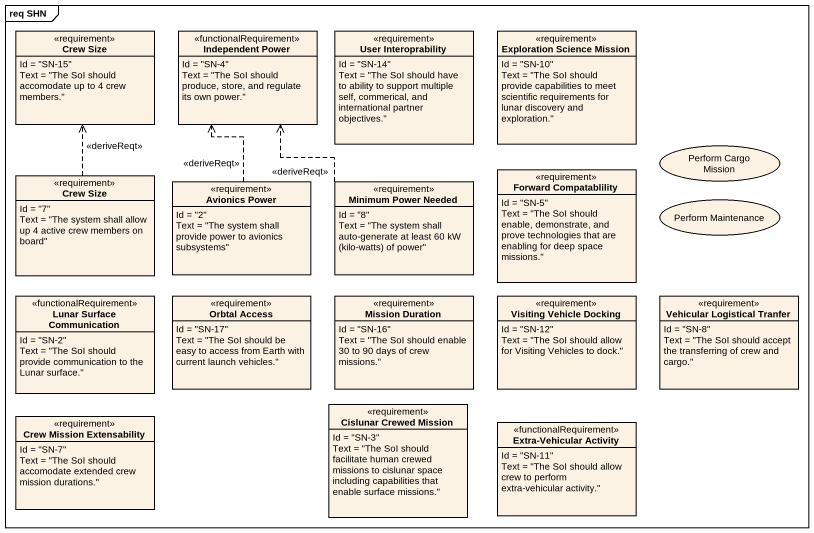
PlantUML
@startuml
mainframe req SHN
allowmixing
hide circle
hide empty members
class "Crew Size" as Crew_Size <<requirement>> {
  Id = "SN-15"
  Text = "The SoI should accomodate up to 4 crew members."
}
class "Independent Power" as Independent_Power <<functionalRequirement>> {
  Id = "SN-4"
  Text = "The SoI should produce, store, and regulate its own power."
}
class "User Interoprability" as User_Interoprability <<requirement>> {
  Id = "SN-14"
  Text = "The SoI should have to ability to support multiple self, commerical, and international partner objectives."
}
class "Exploration Science Mission" as Exploration_Science_Mission <<requirement>> {
  Id = "SN-10"
  Text = "The SoI should provide capabilities to meet scientific requirements for lunar discovery and exploration."
}
class "Forward Compatablility" as Forward_Compatablility <<requirement>> {
  Id = "SN-5"
  Text = "The SoI should enable, demonstrate, and prove technologies that are enabling for deep space missions."
}
usecase "Perform Cargo Mission" as Perform_Cargo_Mission
class "Crew Size" as Crew_Size_2 <<requirement>> {
  Id = "7"
  Text = "The system shall allow up 4 active crew members on board"
}
class "Avionics Power" as Avionics_Power <<requirement>> {
  Id = "2"
  Text = "The system shall provide power to avionics subsystems"
}
class "Minimum Power Needed" as Minimum_Power_Needed <<requirement>> {
  Id = "8"
  {field} Text = "The system shall auto-generate at least 60 kW (kilo-watts) of power"
}
usecase "Perform Maintenance" as Perform_Maintenance
class "Lunar Surface Communication" as Lunar_Surface_Communication <<functionalRequirement>> {
  Id = "SN-2"
  Text = "The SoI should provide communication to the Lunar surface."
}
class "Orbtal Access" as Orbtal_Access <<requirement>> {
  Id = "SN-17"
  Text = "The SoI should be easy to access from Earth with current launch vehicles."
}
class "Mission Duration" as Mission_Duration <<requirement>> {
  Id = "SN-16"
  Text = "The SoI should enable 30 to 90 days of crew missions."
}
class "Visiting Vehicle Docking" as Visiting_Vehicle_Docking <<requirement>> {
  Id = "SN-12"
  Text = "The SoI should allow for Visiting Vehicles to dock."
}
class "Vehicular Logistical Tranfer" as Vehicular_Logistical_Tranfer <<requirement>> {
  Id = "SN-8"
  Text = "The SoI should accept the transferring of crew and cargo."
}
class "Cislunar Crewed Mission" as Cislunar_Crewed_Mission <<requirement>> {
  Id = "SN-3"
  Text = "The SoI should facilitate human crewed missions to cislunar space including capabilities that enable surface missions."
}
class "Crew Mission Extensability" as Crew_Mission_Extensability <<requirement>> {
  Id = "SN-7"
  Text = "The SoI should accomodate extended crew mission durations."
}
class "Extra-Vehicular Activity" as Extra_Vehicular_Activity <<functionalRequirement>> {
  Id = "SN-11"
  Text = "The SoI should allow crew to perform extra-vehicular activity."
}
Crew_Size_2 .up.> Crew_Size : <<deriveReqt>>
Avionics_Power .up.> Independent_Power : <<deriveReqt>>
Minimum_Power_Needed .up.> Independent_Power : <<deriveReqt>>
@enduml
